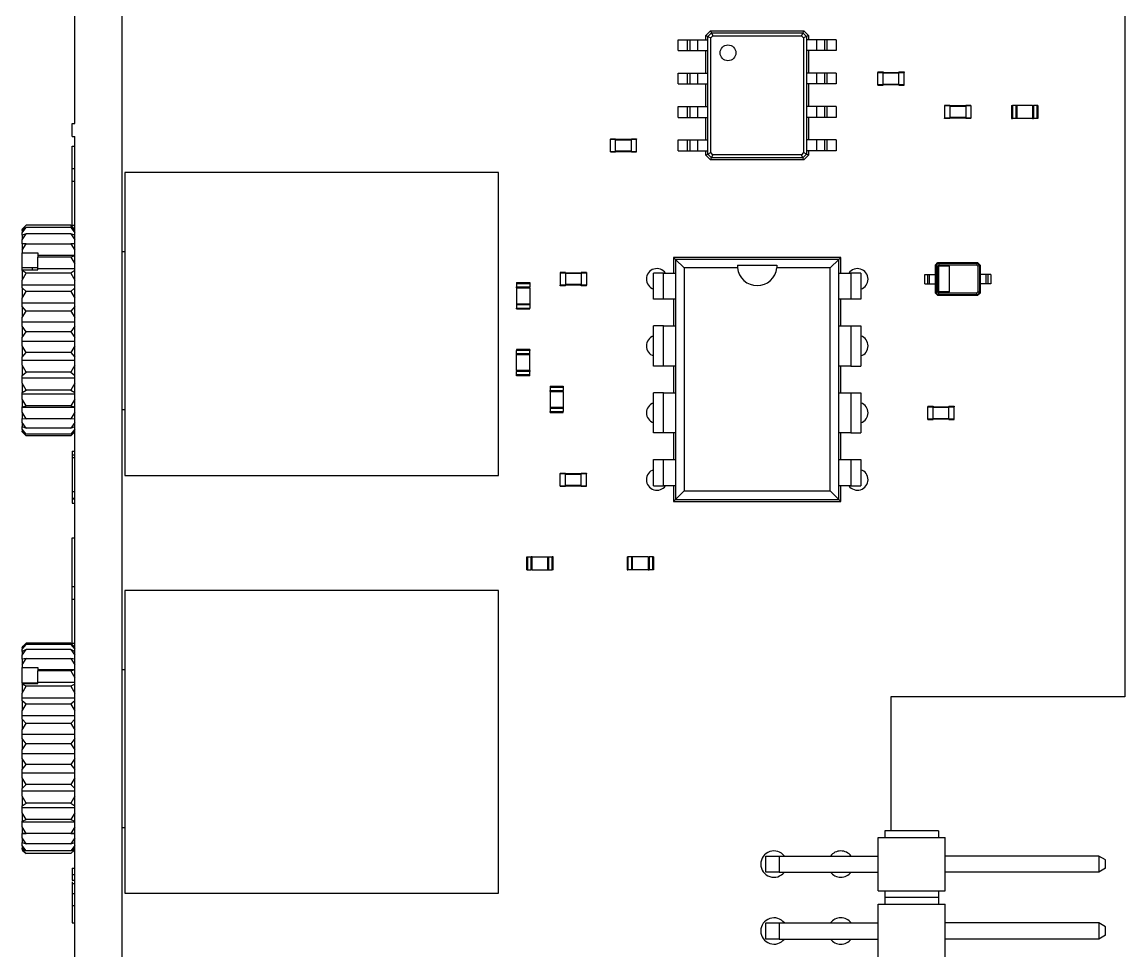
# Model space of a CAD drawing. Extents: x 399 to 630, y 430 to 560.
# Drawn here: x 588.44 to 630.34, y 464.09 to 499.38 of the extents above; entities that cross this region are included whole.
import ezdxf

# ---------------------------------------------------------------- set-up
doc = ezdxf.new("R2010")
doc.units = 0
doc.layers.get('0').update_dxf_attribs({"linetype": 'CONTINUOUS'})

msp = doc.modelspace()

# ---------------------------------------------------------------- linework, layer by layer
at = {"color": 7, "linetype": 'CONTINUOUS'}
for p, q in [((592.241, 431.028), (592.241, 559.528)), ((590.442, 495.528), (590.442, 556.278)), ((630.341, 546.128), (630.341, 473.738)), ((614.421, 498.873), (614.596, 499.048)), ((614.596, 499.048), (618.146, 499.048)), ((614.596, 499.048), (614.634, 498.973)), ((618.146, 499.048), (618.109, 498.973)), ((618.146, 499.048), (618.321, 498.873)), ((613.371, 498.298), (613.371, 498.708)), ((613.371, 498.708), (613.721, 498.708)), ((613.721, 498.298), (613.721, 498.708)), ((613.721, 498.708), (613.821, 498.708)), ((613.821, 498.298), (613.821, 498.708)), ((613.821, 498.708), (614.121, 498.708)), ((614.121, 498.298), (614.121, 498.708)), ((614.121, 498.708), (614.421, 498.708)), ((614.421, 498.873), (614.496, 498.835)), ((614.421, 498.708), (614.421, 498.873)), ((614.421, 498.708), (614.496, 498.708)), ((614.496, 498.835), (614.634, 498.973)), ((614.496, 498.708), (614.496, 498.835)), ((614.496, 498.835), (614.611, 498.778)), ((614.496, 498.298), (614.496, 498.708)), ((614.611, 498.778), (614.691, 498.858)), ((614.611, 494.418), (614.611, 498.778)), ((614.634, 498.973), (618.109, 498.973)), ((614.634, 498.973), (614.691, 498.858)), ((614.691, 498.858), (618.051, 498.858)), ((618.109, 498.973), (618.051, 498.858)), ((618.051, 498.858), (618.131, 498.778)), ((618.109, 498.973), (618.246, 498.835)), ((618.246, 498.835), (618.131, 498.778)), ((618.131, 498.778), (618.131, 494.418)), ((618.321, 498.873), (618.246, 498.835)), ((618.246, 498.835), (618.246, 498.708)), ((618.246, 498.708), (618.246, 498.298)), ((618.321, 498.708), (618.246, 498.708)), ((618.321, 498.873), (618.321, 498.708)), ((618.621, 498.708), (618.321, 498.708)), ((618.621, 498.708), (618.621, 498.298)), ((618.921, 498.708), (618.621, 498.708)), ((618.921, 498.708), (618.921, 498.298)), ((619.021, 498.708), (618.921, 498.708)), ((619.021, 498.708), (619.021, 498.298)), ((619.371, 498.708), (619.021, 498.708)), ((619.371, 498.708), (619.371, 498.298)), ((613.371, 498.298), (613.721, 498.298)), ((613.721, 498.298), (613.821, 498.298)), ((613.821, 498.298), (614.121, 498.298)), ((614.121, 498.298), (614.421, 498.298)), ((614.421, 497.438), (614.421, 498.298)), ((614.421, 498.298), (614.496, 498.298)), ((614.496, 497.438), (614.496, 498.298)), ((618.246, 498.298), (618.246, 497.438)), ((618.321, 498.298), (618.246, 498.298)), ((618.621, 498.298), (618.321, 498.298)), ((618.321, 498.298), (618.321, 497.438)), ((618.921, 498.298), (618.621, 498.298)), ((619.021, 498.298), (618.921, 498.298)), ((619.371, 498.298), (619.021, 498.298)), ((613.371, 497.028), (613.371, 497.438)), ((613.371, 497.438), (613.721, 497.438)), ((613.721, 497.028), (613.721, 497.438)), ((613.721, 497.438), (613.821, 497.438)), ((613.821, 497.028), (613.821, 497.438)), ((613.821, 497.438), (614.121, 497.438)), ((614.121, 497.028), (614.121, 497.438)), ((614.121, 497.438), (614.421, 497.438)), ((614.421, 497.438), (614.496, 497.438)), ((614.496, 497.028), (614.496, 497.438)), ((618.246, 497.438), (618.246, 497.028)), ((618.321, 497.438), (618.246, 497.438)), ((618.621, 497.438), (618.321, 497.438)), ((618.621, 497.438), (618.621, 497.028)), ((618.921, 497.438), (618.621, 497.438)), ((618.921, 497.438), (618.921, 497.028)), ((619.021, 497.438), (618.921, 497.438)), ((619.021, 497.438), (619.021, 497.028)), ((619.371, 497.438), (619.021, 497.438)), ((619.371, 497.438), (619.371, 497.028)), ((620.951, 497.483), (621.151, 497.483)), ((620.951, 497.483), (620.951, 497.463)), ((620.951, 497.463), (621.151, 497.463)), ((620.951, 497.003), (620.951, 497.463)), ((621.151, 497.483), (621.151, 497.463)), ((621.151, 497.003), (621.151, 497.463)), ((621.151, 497.463), (621.751, 497.463)), ((621.151, 497.443), (621.751, 497.443)), ((621.751, 497.483), (621.951, 497.483)), ((621.751, 497.483), (621.751, 497.463)), ((621.751, 497.463), (621.951, 497.463)), ((621.751, 497.003), (621.751, 497.463)), ((621.951, 497.483), (621.951, 497.463)), ((621.951, 497.003), (621.951, 497.463)), ((613.371, 497.028), (613.721, 497.028)), ((613.721, 497.028), (613.821, 497.028)), ((613.821, 497.028), (614.121, 497.028)), ((614.121, 497.028), (614.421, 497.028)), ((614.421, 497.028), (614.496, 497.028)), ((614.421, 496.168), (614.421, 497.028)), ((614.496, 496.168), (614.496, 497.028)), ((618.246, 497.028), (618.246, 496.168)), ((618.321, 497.028), (618.246, 497.028)), ((618.621, 497.028), (618.321, 497.028)), ((618.321, 497.028), (618.321, 496.168)), ((618.921, 497.028), (618.621, 497.028)), ((619.021, 497.028), (618.921, 497.028)), ((619.371, 497.028), (619.021, 497.028)), ((620.951, 496.983), (620.951, 497.003)), ((620.951, 497.003), (621.151, 497.003)), ((620.951, 496.983), (621.151, 496.983)), ((621.151, 497.023), (621.751, 497.023)), ((621.151, 496.983), (621.151, 497.003)), ((621.151, 497.003), (621.751, 497.003)), ((621.751, 497.003), (621.951, 497.003)), ((621.751, 496.983), (621.751, 497.003)), ((621.751, 496.983), (621.951, 496.983)), ((621.951, 496.983), (621.951, 497.003)), ((613.371, 495.758), (613.371, 496.168)), ((613.371, 496.168), (613.721, 496.168)), ((613.721, 495.758), (613.721, 496.168)), ((613.721, 496.168), (613.821, 496.168)), ((613.821, 495.758), (613.821, 496.168)), ((613.821, 496.168), (614.121, 496.168)), ((614.121, 495.758), (614.121, 496.168)), ((614.121, 496.168), (614.421, 496.168)), ((614.421, 496.168), (614.496, 496.168)), ((614.496, 495.758), (614.496, 496.168)), ((618.246, 496.168), (618.246, 495.758)), ((618.321, 496.168), (618.246, 496.168)), ((618.621, 496.168), (618.321, 496.168)), ((618.621, 496.168), (618.621, 495.758)), ((618.921, 496.168), (618.621, 496.168)), ((618.921, 496.168), (618.921, 495.758)), ((619.021, 496.168), (618.921, 496.168)), ((619.021, 496.168), (619.021, 495.758)), ((619.371, 496.168), (619.021, 496.168)), ((619.371, 496.168), (619.371, 495.758)), ((623.491, 496.213), (623.491, 496.193)), ((623.691, 496.213), (623.491, 496.213)), ((623.691, 496.193), (623.491, 496.193)), ((623.491, 496.193), (623.491, 495.733)), ((623.691, 496.213), (623.691, 496.193)), ((623.691, 496.193), (623.691, 495.733)), ((624.291, 496.193), (623.691, 496.193)), ((624.291, 496.173), (623.691, 496.173)), ((624.291, 496.213), (624.291, 496.193)), ((624.491, 496.213), (624.291, 496.213)), ((624.291, 496.193), (624.291, 495.733)), ((624.491, 496.193), (624.291, 496.193)), ((624.491, 496.213), (624.491, 496.193)), ((624.491, 496.193), (624.491, 495.733)), ((626.031, 496.213), (626.031, 495.713)), ((626.031, 496.213), (626.066, 496.213)), ((626.066, 496.213), (626.066, 495.713)), ((626.196, 496.213), (626.066, 496.213)), ((626.196, 496.213), (626.196, 495.713)), ((626.231, 496.213), (626.196, 496.213)), ((626.231, 496.213), (626.231, 495.713)), ((626.831, 496.213), (626.231, 496.213)), ((626.831, 496.213), (626.866, 496.213)), ((626.831, 496.213), (626.831, 495.713)), ((626.866, 496.213), (626.866, 495.713)), ((626.996, 496.213), (626.866, 496.213)), ((626.996, 496.213), (626.996, 495.713)), ((627.031, 496.213), (626.996, 496.213)), ((627.031, 496.213), (627.031, 495.713)), ((613.371, 495.758), (613.721, 495.758)), ((613.721, 495.758), (613.821, 495.758)), ((613.821, 495.758), (614.121, 495.758)), ((614.121, 495.758), (614.421, 495.758)), ((614.421, 494.898), (614.421, 495.758)), ((614.421, 495.758), (614.496, 495.758)), ((614.496, 494.898), (614.496, 495.758)), ((618.246, 495.758), (618.246, 494.898)), ((618.321, 495.758), (618.246, 495.758)), ((618.621, 495.758), (618.321, 495.758)), ((618.321, 495.758), (618.321, 494.898)), ((618.921, 495.758), (618.621, 495.758)), ((619.021, 495.758), (618.921, 495.758)), ((619.371, 495.758), (619.021, 495.758)), ((623.491, 495.713), (623.491, 495.733)), ((623.691, 495.733), (623.491, 495.733)), ((623.691, 495.713), (623.491, 495.713)), ((624.291, 495.753), (623.691, 495.753)), ((623.691, 495.713), (623.691, 495.733)), ((624.291, 495.733), (623.691, 495.733)), ((624.491, 495.733), (624.291, 495.733)), ((624.291, 495.713), (624.291, 495.733)), ((624.491, 495.713), (624.291, 495.713)), ((624.491, 495.713), (624.491, 495.733)), ((626.031, 495.713), (626.066, 495.713)), ((626.196, 495.713), (626.066, 495.713)), ((626.231, 495.713), (626.196, 495.713)), ((626.831, 495.713), (626.231, 495.713)), ((626.831, 495.713), (626.866, 495.713)), ((626.996, 495.713), (626.866, 495.713)), ((627.031, 495.713), (626.996, 495.713)), ((590.342, 495.028), (590.342, 495.528)), ((590.342, 495.528), (590.442, 495.528)), ((590.342, 495.028), (590.442, 495.028)), ((590.442, 434.278), (590.442, 495.028)), ((610.791, 494.943), (610.991, 494.943)), ((610.791, 494.943), (610.791, 494.923)), ((610.791, 494.923), (610.991, 494.923)), ((610.791, 494.463), (610.791, 494.923)), ((610.991, 494.943), (610.991, 494.923)), ((610.991, 494.463), (610.991, 494.923)), ((610.991, 494.923), (611.591, 494.923)), ((610.991, 494.903), (611.591, 494.903)), ((611.591, 494.943), (611.791, 494.943)), ((611.591, 494.943), (611.591, 494.923)), ((611.591, 494.923), (611.791, 494.923)), ((611.591, 494.463), (611.591, 494.923)), ((611.791, 494.943), (611.791, 494.923)), ((611.791, 494.463), (611.791, 494.923)), ((613.371, 494.488), (613.371, 494.898)), ((613.371, 494.898), (613.721, 494.898)), ((613.721, 494.488), (613.721, 494.898)), ((613.721, 494.898), (613.821, 494.898)), ((613.821, 494.488), (613.821, 494.898)), ((613.821, 494.898), (614.121, 494.898)), ((614.121, 494.488), (614.121, 494.898)), ((614.121, 494.898), (614.421, 494.898)), ((614.421, 494.898), (614.496, 494.898)), ((614.496, 494.488), (614.496, 494.898)), ((618.246, 494.898), (618.246, 494.488)), ((618.321, 494.898), (618.246, 494.898)), ((618.621, 494.898), (618.321, 494.898)), ((618.621, 494.898), (618.621, 494.488)), ((618.921, 494.898), (618.621, 494.898)), ((618.921, 494.898), (618.921, 494.488)), ((619.021, 494.898), (618.921, 494.898)), ((619.021, 494.898), (619.021, 494.488)), ((619.371, 494.898), (619.021, 494.898)), ((619.371, 494.898), (619.371, 494.488)), ((590.342, 494.658), (590.442, 494.658)), ((590.342, 493.813), (590.342, 494.658)), ((610.791, 494.443), (610.791, 494.463)), ((610.791, 494.463), (610.991, 494.463)), ((610.791, 494.443), (610.991, 494.443)), ((610.991, 494.483), (611.591, 494.483)), ((610.991, 494.443), (610.991, 494.463)), ((610.991, 494.463), (611.591, 494.463)), ((611.591, 494.443), (611.591, 494.463)), ((611.591, 494.463), (611.791, 494.463)), ((611.591, 494.443), (611.791, 494.443)), ((611.791, 494.443), (611.791, 494.463)), ((613.371, 494.488), (613.721, 494.488)), ((613.721, 494.488), (613.821, 494.488)), ((613.821, 494.488), (614.121, 494.488)), ((614.121, 494.488), (614.421, 494.488)), ((614.421, 494.488), (614.496, 494.488)), ((614.421, 494.323), (614.421, 494.488)), ((614.496, 494.36), (614.496, 494.488)), ((614.496, 494.36), (614.611, 494.418)), ((614.691, 494.338), (614.611, 494.418)), ((618.131, 494.418), (618.051, 494.338)), ((618.246, 494.36), (618.131, 494.418)), ((618.246, 494.488), (618.246, 494.36)), ((618.321, 494.488), (618.246, 494.488)), ((618.621, 494.488), (618.321, 494.488)), ((618.321, 494.488), (618.321, 494.323)), ((618.921, 494.488), (618.621, 494.488)), ((619.021, 494.488), (618.921, 494.488)), ((619.371, 494.488), (619.021, 494.488)), ((614.421, 494.323), (614.496, 494.36)), ((614.596, 494.148), (614.421, 494.323)), ((614.634, 494.223), (614.496, 494.36)), ((614.596, 494.148), (614.634, 494.223)), ((618.146, 494.148), (614.596, 494.148)), ((614.634, 494.223), (614.691, 494.338)), ((618.109, 494.223), (614.634, 494.223)), ((618.051, 494.338), (614.691, 494.338)), ((618.109, 494.223), (618.051, 494.338)), ((618.246, 494.36), (618.109, 494.223)), ((618.146, 494.148), (618.109, 494.223)), ((618.321, 494.323), (618.146, 494.148)), ((618.321, 494.323), (618.246, 494.36)), ((590.342, 493.813), (590.442, 493.813)), ((590.342, 493.331), (590.342, 493.813)), ((592.341, 493.658), (592.341, 482.158)), ((606.541, 493.658), (592.341, 493.658)), ((606.541, 482.158), (606.541, 493.658)), ((590.342, 491.658), (590.342, 493.331)), ((590.342, 493.331), (590.442, 493.331)), ((588.442, 491.499), (588.592, 491.658)), ((588.558, 491.624), (588.442, 491.508)), ((588.442, 491.375), (588.592, 491.571)), ((588.592, 491.571), (588.442, 491.463)), ((588.442, 491.508), (588.442, 491.499)), ((588.442, 491.463), (588.442, 491.499)), ((588.592, 491.658), (588.558, 491.623)), ((590.292, 491.658), (588.592, 491.658)), ((590.292, 491.571), (588.592, 491.571)), ((590.292, 491.658), (590.442, 491.499)), ((590.325, 491.623), (590.292, 491.658)), ((590.292, 491.571), (590.442, 491.375)), ((590.442, 491.463), (590.292, 491.571)), ((590.442, 491.508), (590.326, 491.624)), ((590.342, 491.658), (590.442, 491.658)), ((588.442, 491.463), (588.442, 491.375)), ((588.442, 491.276), (588.442, 491.375)), ((588.442, 491.107), (588.592, 491.335)), ((588.592, 491.335), (588.442, 491.276)), ((588.442, 491.276), (588.442, 491.107)), ((588.442, 490.949), (588.442, 491.107)), ((590.292, 491.335), (588.592, 491.335)), ((590.292, 491.335), (590.442, 491.107)), ((590.442, 491.276), (590.292, 491.335)), ((588.442, 490.707), (588.592, 490.957)), ((588.592, 490.957), (588.442, 490.949)), ((588.442, 490.949), (588.442, 490.707)), ((588.442, 490.707), (588.442, 490.613)), ((588.592, 490.957), (590.292, 490.957)), ((590.292, 490.957), (590.442, 490.707)), ((590.442, 490.949), (590.292, 490.957)), ((592.241, 490.658), (592.341, 490.658)), ((588.442, 490.613), (589.042, 490.613)), ((588.442, 490.052), (588.442, 490.613)), ((589.042, 490.613), (589.042, 490.528)), ((589.042, 490.528), (590.442, 490.528)), ((589.042, 490.528), (589.042, 490.452)), ((590.292, 490.452), (589.042, 490.452)), ((589.042, 490.002), (589.042, 490.452)), ((590.442, 490.496), (590.292, 490.452)), ((590.292, 490.452), (590.442, 490.19)), ((613.196, 490.438), (613.271, 490.363)), ((619.546, 490.438), (613.196, 490.438)), ((613.196, 490.438), (613.196, 489.841)), ((613.271, 490.363), (613.595, 490.039)), ((619.471, 490.363), (613.271, 490.363)), ((613.271, 490.363), (613.271, 489.841)), ((619.471, 490.363), (619.148, 490.039)), ((619.546, 490.438), (619.471, 490.363)), ((619.471, 489.841), (619.471, 490.363)), ((619.546, 489.841), (619.546, 490.438)), ((623.141, 490.143), (623.236, 490.238)), ((623.236, 490.238), (624.746, 490.238)), ((623.236, 490.238), (623.249, 490.213)), ((624.746, 490.238), (624.734, 490.213)), ((624.746, 490.238), (624.841, 490.143)), ((588.442, 490.052), (589.042, 490.052)), ((588.442, 489.969), (588.442, 490.052)), ((588.442, 489.969), (589.042, 489.969)), ((588.442, 489.934), (588.442, 489.969)), ((588.592, 489.84), (588.442, 489.934)), ((588.442, 489.934), (588.442, 489.576)), ((588.442, 489.576), (588.592, 489.84)), ((590.292, 489.84), (588.592, 489.84)), ((588.841, 489.969), (588.841, 490.052)), ((589.042, 489.969), (589.042, 490.002)), ((590.442, 490.002), (589.042, 490.002)), ((590.442, 489.934), (590.292, 489.84)), ((590.292, 489.84), (590.442, 489.576)), ((608.886, 489.863), (608.886, 489.843)), ((609.086, 489.863), (608.886, 489.863)), ((608.886, 489.843), (608.886, 489.383)), ((609.086, 489.843), (608.886, 489.843)), ((609.086, 489.863), (609.086, 489.843)), ((609.086, 489.843), (609.086, 489.383)), ((609.686, 489.843), (609.086, 489.843)), ((609.686, 489.823), (609.086, 489.823)), ((609.686, 489.863), (609.686, 489.843)), ((609.886, 489.863), (609.686, 489.863)), ((609.686, 489.843), (609.686, 489.383)), ((609.886, 489.843), (609.686, 489.843)), ((609.886, 489.863), (609.886, 489.843)), ((609.886, 489.843), (609.886, 489.383)), ((612.434, 488.851), (612.434, 489.841)), ((612.815, 489.841), (612.434, 489.841)), ((612.815, 488.851), (612.815, 489.841)), ((612.815, 489.841), (613.196, 489.841)), ((613.196, 489.841), (613.271, 489.841)), ((613.271, 489.841), (613.271, 488.851)), ((615.625, 490.039), (613.595, 490.039)), ((613.595, 490.039), (613.595, 481.567)), ((615.622, 490.145), (617.121, 490.145)), ((619.148, 490.039), (617.118, 490.039)), ((619.148, 481.567), (619.148, 490.039)), ((619.471, 488.851), (619.471, 489.841)), ((619.471, 489.841), (619.546, 489.841)), ((619.546, 489.841), (619.927, 489.841)), ((619.927, 489.841), (619.927, 488.851)), ((620.308, 489.841), (619.927, 489.841)), ((620.308, 489.841), (620.308, 488.851)), ((623.141, 490.143), (623.166, 490.13)), ((623.141, 489.788), (623.141, 490.143)), ((623.166, 490.13), (623.249, 490.213)), ((623.166, 490.13), (623.226, 490.101)), ((623.166, 489.788), (623.166, 490.13)), ((623.226, 490.101), (623.279, 490.153)), ((623.226, 489.125), (623.226, 490.101)), ((623.249, 490.213), (624.734, 490.213)), ((623.249, 490.213), (623.279, 490.153)), ((623.676, 490.103), (623.276, 490.103)), ((623.276, 489.123), (623.276, 490.103)), ((623.279, 490.153), (624.704, 490.153)), ((623.676, 489.123), (623.676, 490.103)), ((624.734, 490.213), (624.704, 490.153)), ((624.704, 490.153), (624.757, 490.101)), ((624.734, 490.213), (624.816, 490.13)), ((624.816, 490.13), (624.757, 490.101)), ((624.757, 490.101), (624.757, 489.125)), ((624.841, 490.143), (624.816, 490.13)), ((624.816, 490.13), (624.816, 489.788)), ((624.841, 490.143), (624.841, 489.788)), ((588.442, 489.386), (588.442, 489.576)), ((590.442, 489.386), (588.442, 489.386)), ((588.442, 489.285), (588.442, 489.386)), ((607.231, 489.478), (607.731, 489.478)), ((607.231, 489.478), (607.231, 489.443)), ((607.231, 489.443), (607.231, 489.313)), ((607.231, 489.443), (607.731, 489.443)), ((607.731, 489.478), (607.731, 489.443)), ((607.731, 489.443), (607.731, 489.313)), ((609.686, 489.403), (609.086, 489.403)), ((622.741, 489.438), (622.741, 489.788)), ((622.741, 489.788), (622.851, 489.788)), ((622.741, 489.438), (622.851, 489.438)), ((622.851, 489.438), (622.851, 489.788)), ((622.851, 489.788), (622.921, 489.788)), ((622.851, 489.438), (622.921, 489.438)), ((622.921, 489.438), (622.921, 489.788)), ((622.921, 489.788), (623.141, 489.788)), ((622.921, 489.438), (623.141, 489.438)), ((623.141, 489.788), (623.166, 489.788)), ((623.141, 489.438), (623.141, 489.788)), ((623.141, 489.438), (623.166, 489.438)), ((623.141, 489.083), (623.141, 489.438)), ((623.166, 489.438), (623.166, 489.788)), ((623.166, 489.095), (623.166, 489.438)), ((624.816, 489.788), (624.816, 489.438)), ((624.841, 489.788), (624.816, 489.788)), ((624.816, 489.438), (624.816, 489.095)), ((624.841, 489.438), (624.816, 489.438)), ((624.841, 489.788), (624.841, 489.438)), ((625.061, 489.788), (624.841, 489.788)), ((625.061, 489.438), (624.841, 489.438)), ((624.841, 489.438), (624.841, 489.083)), ((625.061, 489.788), (625.061, 489.438)), ((625.131, 489.788), (625.061, 489.788)), ((625.131, 489.438), (625.061, 489.438)), ((625.131, 489.788), (625.131, 489.438)), ((625.241, 489.788), (625.131, 489.788)), ((625.241, 489.438), (625.131, 489.438)), ((625.241, 489.788), (625.241, 489.438)), ((588.592, 489.144), (588.442, 489.285)), ((588.442, 489.285), (588.442, 488.888)), ((588.442, 488.888), (588.592, 489.144)), ((590.292, 489.144), (588.592, 489.144)), ((590.442, 489.285), (590.292, 489.144)), ((590.292, 489.144), (590.442, 488.888)), ((607.231, 489.313), (607.731, 489.313)), ((607.231, 489.278), (607.231, 489.313)), ((607.231, 489.278), (607.231, 488.678)), ((607.231, 489.278), (607.731, 489.278)), ((607.731, 489.278), (607.731, 489.313)), ((607.731, 489.278), (607.731, 488.678)), ((608.886, 489.363), (608.886, 489.383)), ((609.086, 489.383), (608.886, 489.383)), ((609.086, 489.363), (608.886, 489.363)), ((609.086, 489.363), (609.086, 489.383)), ((609.686, 489.383), (609.086, 489.383)), ((609.886, 489.383), (609.686, 489.383)), ((609.686, 489.363), (609.686, 489.383)), ((609.886, 489.363), (609.686, 489.363)), ((609.886, 489.363), (609.886, 489.383)), ((623.141, 489.083), (623.166, 489.095)), ((623.236, 488.988), (623.141, 489.083)), ((623.166, 489.095), (623.226, 489.125)), ((623.249, 489.013), (623.166, 489.095)), ((623.279, 489.073), (623.226, 489.125)), ((623.236, 488.988), (623.249, 489.013)), ((624.746, 488.988), (623.236, 488.988)), ((623.249, 489.013), (623.279, 489.073)), ((624.734, 489.013), (623.249, 489.013)), ((623.676, 489.123), (623.276, 489.123)), ((624.704, 489.073), (623.279, 489.073)), ((624.757, 489.125), (624.704, 489.073)), ((624.734, 489.013), (624.704, 489.073)), ((624.816, 489.095), (624.734, 489.013)), ((624.746, 488.988), (624.734, 489.013)), ((624.841, 489.083), (624.746, 488.988)), ((624.816, 489.095), (624.757, 489.125)), ((624.841, 489.083), (624.816, 489.095)), ((588.442, 488.703), (588.442, 488.888)), ((590.442, 488.703), (588.442, 488.703)), ((588.442, 488.573), (588.442, 488.703)), ((588.592, 488.391), (588.442, 488.573)), ((588.442, 488.573), (588.442, 488.152)), ((590.442, 488.573), (590.292, 488.391)), ((607.231, 488.678), (607.231, 488.643)), ((607.231, 488.678), (607.731, 488.678)), ((607.231, 488.643), (607.231, 488.513)), ((607.231, 488.643), (607.731, 488.643)), ((607.731, 488.678), (607.731, 488.643)), ((607.731, 488.643), (607.731, 488.513)), ((612.815, 488.851), (612.434, 488.851)), ((613.196, 488.851), (612.815, 488.851)), ((613.196, 488.851), (613.196, 487.835)), ((613.271, 488.851), (613.196, 488.851)), ((613.271, 488.851), (613.271, 487.835)), ((619.471, 487.835), (619.471, 488.851)), ((619.546, 488.851), (619.471, 488.851)), ((619.927, 488.851), (619.546, 488.851)), ((619.546, 487.835), (619.546, 488.851)), ((620.308, 488.851), (619.927, 488.851)), ((588.442, 488.152), (588.592, 488.391)), ((588.442, 487.98), (588.442, 488.152)), ((590.292, 488.391), (588.592, 488.391)), ((590.292, 488.391), (590.442, 488.152)), ((607.231, 488.513), (607.731, 488.513)), ((607.231, 488.478), (607.231, 488.513)), ((607.231, 488.478), (607.731, 488.478)), ((607.731, 488.478), (607.731, 488.513)), ((590.442, 487.98), (588.442, 487.98)), ((588.442, 487.825), (588.442, 487.98)), ((588.592, 487.61), (588.442, 487.825)), ((588.442, 487.825), (588.442, 487.398)), ((590.442, 487.825), (590.292, 487.61)), ((612.434, 486.311), (612.434, 487.835)), ((612.815, 487.835), (612.434, 487.835)), ((612.815, 486.311), (612.815, 487.835)), ((612.815, 487.835), (613.196, 487.835)), ((613.196, 487.835), (613.271, 487.835)), ((613.271, 487.835), (613.271, 486.311)), ((619.471, 486.311), (619.471, 487.835)), ((619.471, 487.835), (619.546, 487.835)), ((619.546, 487.835), (619.927, 487.835)), ((619.927, 487.835), (620.308, 487.835)), ((619.927, 487.835), (619.927, 486.311)), ((620.308, 487.835), (620.308, 486.311)), ((588.442, 487.398), (588.592, 487.61)), ((588.442, 487.245), (588.442, 487.398)), ((590.292, 487.61), (588.592, 487.61)), ((590.292, 487.61), (590.442, 487.398)), ((590.442, 487.245), (588.442, 487.245)), ((588.442, 487.072), (588.442, 487.245)), ((588.592, 486.83), (588.442, 487.072)), ((588.442, 487.072), (588.442, 486.653)), ((590.442, 487.072), (590.292, 486.83)), ((607.231, 486.938), (607.231, 486.903)), ((607.731, 486.938), (607.231, 486.938)), ((607.731, 486.903), (607.231, 486.903)), ((607.231, 486.773), (607.231, 486.903)), ((607.731, 486.938), (607.731, 486.903)), ((607.731, 486.773), (607.731, 486.903)), ((588.442, 486.653), (588.592, 486.83)), ((588.442, 486.526), (588.442, 486.653)), ((590.442, 486.526), (588.442, 486.526)), ((588.442, 486.341), (588.442, 486.526)), ((590.292, 486.83), (588.592, 486.83)), ((590.292, 486.83), (590.442, 486.653)), ((607.731, 486.773), (607.231, 486.773)), ((607.231, 486.738), (607.231, 486.773)), ((607.231, 486.138), (607.231, 486.738)), ((607.731, 486.738), (607.231, 486.738)), ((607.731, 486.738), (607.731, 486.773)), ((607.731, 486.138), (607.731, 486.738)), ((588.592, 486.083), (588.442, 486.341)), ((588.442, 486.341), (588.442, 485.948)), ((588.442, 485.948), (588.592, 486.083)), ((590.292, 486.083), (588.592, 486.083)), ((590.442, 486.341), (590.292, 486.083)), ((590.292, 486.083), (590.442, 485.948)), ((607.731, 486.138), (607.231, 486.138)), ((607.231, 486.138), (607.231, 486.103)), ((607.731, 486.103), (607.231, 486.103)), ((607.231, 485.973), (607.231, 486.103)), ((607.731, 486.138), (607.731, 486.103)), ((607.731, 485.973), (607.731, 486.103)), ((612.815, 486.311), (612.434, 486.311)), ((613.196, 486.311), (612.815, 486.311)), ((613.196, 486.311), (613.196, 485.295)), ((613.271, 486.311), (613.196, 486.311)), ((613.271, 486.311), (613.271, 485.295)), ((619.471, 485.295), (619.471, 486.311)), ((619.546, 486.311), (619.471, 486.311)), ((619.927, 486.311), (619.546, 486.311)), ((619.546, 485.295), (619.546, 486.311)), ((619.927, 486.311), (620.308, 486.311)), ((588.442, 485.85), (588.442, 485.948)), ((590.442, 485.85), (588.442, 485.85)), ((588.442, 485.66), (588.442, 485.85)), ((588.592, 485.396), (588.442, 485.66)), ((588.442, 485.66), (588.442, 485.308)), ((590.442, 485.66), (590.292, 485.396)), ((607.231, 485.938), (607.231, 485.973)), ((607.731, 485.973), (607.231, 485.973)), ((607.731, 485.938), (607.231, 485.938)), ((607.731, 485.938), (607.731, 485.973)), ((588.442, 485.308), (588.592, 485.396)), ((588.442, 485.244), (588.442, 485.308)), ((590.442, 485.244), (588.442, 485.244)), ((588.442, 485.057), (588.442, 485.244)), ((590.292, 485.396), (588.592, 485.396)), ((590.292, 485.396), (590.442, 485.308)), ((608.501, 485.543), (609.001, 485.543)), ((608.501, 485.543), (608.501, 485.508)), ((608.501, 485.508), (608.501, 485.378)), ((608.501, 485.508), (609.001, 485.508)), ((608.501, 485.343), (608.501, 485.378)), ((608.501, 485.378), (609.001, 485.378)), ((608.501, 485.343), (608.501, 484.743)), ((608.501, 485.343), (609.001, 485.343)), ((609.001, 485.543), (609.001, 485.508)), ((609.001, 485.508), (609.001, 485.378)), ((609.001, 485.343), (609.001, 485.378)), ((609.001, 485.343), (609.001, 484.743)), ((612.434, 483.771), (612.434, 485.295)), ((612.815, 485.295), (612.434, 485.295)), ((612.815, 483.771), (612.815, 485.295)), ((612.815, 485.295), (613.196, 485.295)), ((613.196, 485.295), (613.271, 485.295)), ((613.271, 485.295), (613.271, 483.771)), ((619.471, 483.771), (619.471, 485.295)), ((619.471, 485.295), (619.546, 485.295)), ((619.546, 485.295), (619.927, 485.295)), ((619.927, 485.295), (620.308, 485.295)), ((619.927, 485.295), (619.927, 483.771)), ((620.308, 485.295), (620.308, 483.771)), ((588.592, 484.796), (588.442, 485.057)), ((588.442, 485.057), (588.442, 484.758)), ((588.442, 484.758), (588.592, 484.796)), ((590.292, 484.796), (588.592, 484.796)), ((590.442, 485.057), (590.292, 484.796)), ((590.292, 484.796), (590.442, 484.758)), ((622.856, 484.783), (623.056, 484.783)), ((622.856, 484.783), (622.856, 484.763)), ((623.056, 484.783), (623.056, 484.763)), ((623.656, 484.783), (623.856, 484.783)), ((623.656, 484.783), (623.656, 484.763)), ((623.856, 484.783), (623.856, 484.763)), ((588.442, 484.731), (588.442, 484.758)), ((590.442, 484.731), (588.442, 484.731)), ((588.442, 484.553), (588.442, 484.731)), ((588.592, 484.305), (588.442, 484.553)), ((588.442, 484.553), (588.442, 484.32)), ((590.442, 484.553), (590.292, 484.305)), ((592.241, 484.658), (592.341, 484.658)), ((608.501, 484.743), (609.001, 484.743)), ((608.501, 484.743), (608.501, 484.708)), ((608.501, 484.708), (608.501, 484.578)), ((608.501, 484.708), (609.001, 484.708)), ((608.501, 484.543), (608.501, 484.578)), ((608.501, 484.578), (609.001, 484.578)), ((608.501, 484.543), (609.001, 484.543)), ((609.001, 484.743), (609.001, 484.708)), ((609.001, 484.708), (609.001, 484.578)), ((609.001, 484.543), (609.001, 484.578)), ((622.856, 484.763), (623.056, 484.763)), ((622.856, 484.303), (622.856, 484.763)), ((623.056, 484.303), (623.056, 484.763)), ((623.056, 484.763), (623.656, 484.763)), ((623.056, 484.743), (623.656, 484.743)), ((623.656, 484.763), (623.856, 484.763)), ((623.656, 484.303), (623.656, 484.763)), ((623.856, 484.303), (623.856, 484.763)), ((588.442, 484.32), (588.592, 484.305)), ((588.442, 484.168), (588.442, 484.32)), ((588.592, 483.944), (588.442, 484.168)), ((588.442, 484.168), (588.442, 484.01)), ((588.442, 484.01), (588.592, 483.944)), ((588.442, 483.918), (588.442, 484.01)), ((590.292, 484.305), (588.592, 484.305)), ((590.292, 483.944), (588.592, 483.944)), ((590.292, 484.305), (590.442, 484.32)), ((590.442, 484.168), (590.292, 483.944)), ((590.292, 483.944), (590.442, 484.01)), ((622.856, 484.283), (622.856, 484.303)), ((622.856, 484.303), (623.056, 484.303)), ((622.856, 484.283), (623.056, 484.283)), ((623.056, 484.323), (623.656, 484.323)), ((623.056, 484.283), (623.056, 484.303)), ((623.056, 484.303), (623.656, 484.303)), ((623.656, 484.283), (623.656, 484.303)), ((623.656, 484.303), (623.856, 484.303)), ((623.656, 484.283), (623.856, 484.283)), ((623.856, 484.283), (623.856, 484.303)), ((588.592, 483.726), (588.442, 483.918)), ((588.442, 483.918), (588.442, 483.84)), ((588.442, 483.84), (588.592, 483.726)), ((588.442, 483.812), (588.442, 483.84)), ((588.592, 483.658), (588.442, 483.812)), ((588.442, 483.812), (588.442, 483.808)), ((588.442, 483.808), (588.558, 483.692)), ((590.292, 483.726), (588.592, 483.726)), ((590.292, 483.658), (588.592, 483.658)), ((590.442, 483.918), (590.292, 483.726)), ((590.292, 483.726), (590.442, 483.84)), ((590.442, 483.812), (590.292, 483.658)), ((590.326, 483.692), (590.442, 483.808)), ((612.815, 483.771), (612.434, 483.771)), ((613.196, 483.771), (612.815, 483.771)), ((613.196, 483.771), (613.196, 482.755)), ((613.271, 483.771), (613.196, 483.771)), ((613.271, 483.771), (613.271, 482.755)), ((619.471, 482.755), (619.471, 483.771)), ((619.546, 483.771), (619.471, 483.771)), ((619.927, 483.771), (619.546, 483.771)), ((619.546, 482.755), (619.546, 483.771)), ((619.927, 483.771), (620.308, 483.771)), ((590.342, 483.082), (590.442, 483.082)), ((590.342, 482.939), (590.442, 482.939)), ((590.342, 482.839), (590.442, 482.839)), ((612.434, 481.764), (612.434, 482.755)), ((612.434, 482.755), (612.815, 482.755)), ((612.815, 481.764), (612.815, 482.755)), ((612.815, 482.755), (613.196, 482.755)), ((613.196, 482.755), (613.271, 482.755)), ((613.271, 482.755), (613.271, 481.764)), ((619.471, 481.764), (619.471, 482.755)), ((619.471, 482.755), (619.546, 482.755)), ((619.546, 482.755), (619.927, 482.755)), ((619.927, 482.755), (620.308, 482.755)), ((619.927, 482.755), (619.927, 481.764)), ((620.308, 482.755), (620.308, 481.764)), ((592.341, 482.158), (606.541, 482.158)), ((608.886, 482.243), (609.086, 482.243)), ((608.886, 482.243), (608.886, 482.223)), ((608.886, 482.223), (609.086, 482.223)), ((608.886, 481.763), (608.886, 482.223)), ((609.086, 482.243), (609.086, 482.223)), ((609.086, 481.763), (609.086, 482.223)), ((609.086, 482.223), (609.686, 482.223)), ((609.086, 482.203), (609.686, 482.203)), ((609.686, 482.243), (609.886, 482.243)), ((609.686, 482.243), (609.686, 482.223)), ((609.686, 482.223), (609.886, 482.223)), ((609.686, 481.763), (609.686, 482.223)), ((609.886, 482.243), (609.886, 482.223)), ((609.886, 481.763), (609.886, 482.223)), ((590.342, 481.542), (590.442, 481.542)), ((608.886, 481.743), (608.886, 481.763)), ((608.886, 481.763), (609.086, 481.763)), ((608.886, 481.743), (609.086, 481.743)), ((609.086, 481.783), (609.686, 481.783)), ((609.086, 481.743), (609.086, 481.763)), ((609.086, 481.763), (609.686, 481.763)), ((609.686, 481.743), (609.686, 481.763)), ((609.686, 481.763), (609.886, 481.763)), ((609.686, 481.743), (609.886, 481.743)), ((609.886, 481.743), (609.886, 481.763)), ((612.434, 481.764), (612.815, 481.764)), ((613.196, 481.764), (612.815, 481.764)), ((613.196, 481.764), (613.196, 481.168)), ((613.271, 481.764), (613.196, 481.764)), ((613.271, 481.764), (613.271, 481.243)), ((613.271, 481.243), (613.595, 481.567)), ((613.595, 481.567), (619.148, 481.567)), ((619.471, 481.243), (619.148, 481.567)), ((619.471, 481.243), (619.471, 481.764)), ((619.546, 481.764), (619.471, 481.764)), ((619.927, 481.764), (619.546, 481.764)), ((619.546, 481.168), (619.546, 481.764)), ((619.927, 481.764), (620.308, 481.764)), ((590.342, 481.293), (590.442, 481.293)), ((590.342, 481.261), (590.442, 481.261)), ((590.342, 481.107), (590.442, 481.107)), ((613.196, 481.168), (613.271, 481.243)), ((613.196, 481.168), (619.546, 481.168)), ((613.271, 481.243), (619.471, 481.243)), ((619.546, 481.168), (619.471, 481.243)), ((590.342, 479.783), (590.442, 479.783)), ((590.342, 477.938), (590.342, 479.783)), ((607.616, 478.568), (607.616, 479.068)), ((607.616, 479.068), (607.651, 479.068)), ((607.651, 478.568), (607.651, 479.068)), ((607.651, 479.068), (607.781, 479.068)), ((607.781, 478.568), (607.781, 479.068)), ((607.816, 479.068), (607.781, 479.068)), ((607.816, 479.068), (608.416, 479.068)), ((607.816, 478.568), (607.816, 479.068)), ((608.416, 479.068), (608.451, 479.068)), ((608.416, 478.568), (608.416, 479.068)), ((608.451, 478.568), (608.451, 479.068)), ((608.451, 479.068), (608.581, 479.068)), ((608.581, 478.568), (608.581, 479.068)), ((608.616, 479.068), (608.581, 479.068)), ((608.616, 478.568), (608.616, 479.068)), ((611.426, 479.068), (611.426, 478.568)), ((611.426, 479.068), (611.461, 479.068)), ((611.461, 479.068), (611.461, 478.568)), ((611.591, 479.068), (611.461, 479.068)), ((611.591, 479.068), (611.591, 478.568)), ((611.626, 479.068), (611.591, 479.068)), ((611.626, 479.068), (611.626, 478.568)), ((612.226, 479.068), (611.626, 479.068)), ((612.226, 479.068), (612.226, 478.568)), ((612.226, 479.068), (612.261, 479.068)), ((612.261, 479.068), (612.261, 478.568)), ((612.391, 479.068), (612.261, 479.068)), ((612.391, 479.068), (612.391, 478.568)), ((612.426, 479.068), (612.391, 479.068)), ((612.426, 479.068), (612.426, 478.568)), ((607.616, 478.568), (607.651, 478.568)), ((607.651, 478.568), (607.781, 478.568)), ((607.816, 478.568), (607.781, 478.568)), ((607.816, 478.568), (608.416, 478.568)), ((608.416, 478.568), (608.451, 478.568)), ((608.451, 478.568), (608.581, 478.568)), ((608.616, 478.568), (608.581, 478.568)), ((611.426, 478.568), (611.461, 478.568)), ((611.591, 478.568), (611.461, 478.568)), ((611.626, 478.568), (611.591, 478.568)), ((612.226, 478.568), (611.626, 478.568)), ((612.226, 478.568), (612.261, 478.568)), ((612.391, 478.568), (612.261, 478.568)), ((612.426, 478.568), (612.391, 478.568)), ((590.342, 477.938), (590.442, 477.938)), ((590.342, 477.456), (590.342, 477.938)), ((592.341, 477.783), (592.341, 466.283)), ((606.541, 477.783), (592.341, 477.783)), ((606.541, 466.283), (606.541, 477.783)), ((590.342, 475.783), (590.342, 477.456)), ((590.342, 477.456), (590.442, 477.456)), ((588.442, 475.633), (588.592, 475.779)), ((588.442, 475.549), (588.592, 475.736)), ((588.592, 475.736), (588.442, 475.614)), ((588.476, 475.667), (588.442, 475.633)), ((588.442, 475.614), (588.442, 475.633)), ((588.442, 475.633), (588.442, 475.633)), ((588.442, 475.614), (588.442, 475.549)), ((590.292, 475.779), (588.592, 475.779)), ((590.292, 475.736), (588.592, 475.736)), ((590.292, 475.779), (590.442, 475.633)), ((590.292, 475.736), (590.442, 475.549)), ((590.442, 475.614), (590.292, 475.736)), ((590.342, 475.783), (590.442, 475.783)), ((590.442, 475.633), (590.408, 475.667)), ((588.442, 475.467), (588.442, 475.549)), ((588.442, 475.32), (588.592, 475.54)), ((588.592, 475.54), (588.442, 475.467)), ((588.442, 475.467), (588.442, 475.32)), ((588.442, 475.178), (588.442, 475.32)), ((588.442, 474.956), (588.592, 475.2)), ((588.592, 475.2), (588.442, 475.178)), ((588.442, 475.178), (588.442, 474.956)), ((590.292, 475.54), (588.592, 475.54)), ((588.592, 475.2), (590.292, 475.2)), ((590.292, 475.54), (590.442, 475.32)), ((590.442, 475.467), (590.292, 475.54)), ((590.292, 475.2), (590.442, 474.956)), ((590.442, 475.178), (590.292, 475.2)), ((588.442, 474.956), (588.442, 474.864)), ((588.442, 474.864), (589.042, 474.864)), ((588.442, 474.272), (588.442, 474.864)), ((589.042, 474.864), (589.042, 474.78)), ((589.042, 474.78), (590.442, 474.78)), ((589.042, 474.78), (589.042, 474.729)), ((590.292, 474.729), (589.042, 474.729)), ((589.042, 474.283), (589.042, 474.729)), ((590.442, 474.759), (590.292, 474.729)), ((590.292, 474.729), (590.442, 474.469)), ((592.241, 474.783), (592.341, 474.783)), ((588.442, 474.272), (589.042, 474.272)), ((588.442, 474.255), (589.042, 474.255)), ((588.442, 474.225), (588.442, 474.255)), ((588.592, 474.144), (588.442, 474.225)), ((588.442, 474.225), (588.442, 473.88)), ((588.442, 473.88), (588.592, 474.144)), ((590.292, 474.144), (588.592, 474.144)), ((588.841, 474.255), (588.841, 474.272)), ((589.042, 474.255), (589.042, 474.283)), ((590.442, 474.283), (589.042, 474.283)), ((590.442, 474.225), (590.292, 474.144)), ((590.292, 474.144), (590.442, 473.88)), ((588.442, 473.689), (588.442, 473.88)), ((590.442, 473.689), (588.442, 473.689)), ((588.442, 473.597), (588.442, 473.689)), ((588.592, 473.469), (588.442, 473.597)), ((588.442, 473.597), (588.442, 473.209)), ((588.442, 473.209), (588.592, 473.469)), ((590.292, 473.469), (588.592, 473.469)), ((590.442, 473.597), (590.292, 473.469)), ((590.292, 473.469), (590.442, 473.209)), ((621.451, 473.738), (621.451, 468.658)), ((630.341, 473.738), (621.451, 473.738)), ((588.442, 473.023), (588.442, 473.209)), ((590.442, 473.023), (588.442, 473.023)), ((588.442, 472.9), (588.442, 473.023)), ((588.592, 472.729), (588.442, 472.9)), ((588.442, 472.9), (588.442, 472.484)), ((588.442, 472.484), (588.592, 472.729)), ((590.292, 472.729), (588.592, 472.729)), ((590.442, 472.9), (590.292, 472.729)), ((590.292, 472.729), (590.442, 472.484)), ((588.442, 472.308), (588.442, 472.484)), ((590.442, 472.308), (588.442, 472.308)), ((588.442, 472.16), (588.442, 472.308)), ((588.592, 471.953), (588.442, 472.16)), ((588.442, 472.16), (588.442, 471.732)), ((588.442, 471.732), (588.592, 471.953)), ((590.292, 471.953), (588.592, 471.953)), ((590.442, 472.16), (590.292, 471.953)), ((590.292, 471.953), (590.442, 471.732)), ((588.442, 471.574), (588.442, 471.732)), ((590.442, 471.574), (588.442, 471.574)), ((588.442, 471.405), (588.442, 471.574)), ((588.592, 471.17), (588.442, 471.405)), ((588.442, 471.405), (588.442, 470.982)), ((590.442, 471.405), (590.292, 471.17)), ((588.442, 470.982), (588.592, 471.17)), ((588.442, 470.847), (588.442, 470.982)), ((590.292, 471.17), (588.592, 471.17)), ((590.292, 471.17), (590.442, 470.982)), ((590.442, 470.847), (588.442, 470.847)), ((588.442, 470.665), (588.442, 470.847)), ((588.592, 470.41), (588.442, 470.665)), ((588.442, 470.665), (588.442, 470.263)), ((590.442, 470.665), (590.292, 470.41)), ((588.442, 470.263), (588.592, 470.41)), ((588.442, 470.157), (588.442, 470.263)), ((590.442, 470.157), (588.442, 470.157)), ((588.442, 469.967), (588.442, 470.157)), ((590.292, 470.41), (588.592, 470.41)), ((590.292, 470.41), (590.442, 470.263)), ((588.592, 469.704), (588.442, 469.967)), ((588.442, 469.967), (588.442, 469.602)), ((588.442, 469.602), (588.592, 469.704)), ((590.292, 469.704), (588.592, 469.704)), ((590.442, 469.967), (590.292, 469.704)), ((590.292, 469.704), (590.442, 469.602)), ((588.442, 469.529), (588.442, 469.602)), ((590.442, 469.529), (588.442, 469.529)), ((588.442, 469.34), (588.442, 469.529)), ((588.592, 469.077), (588.442, 469.34)), ((588.442, 469.34), (588.442, 469.025)), ((590.442, 469.34), (590.292, 469.077)), ((588.442, 469.025), (588.592, 469.077)), ((588.442, 468.988), (588.442, 469.025)), ((590.442, 468.988), (588.442, 468.988)), ((588.442, 468.806), (588.442, 468.988)), ((590.292, 469.077), (588.592, 469.077)), ((590.292, 469.077), (590.442, 469.025)), ((588.592, 468.554), (588.442, 468.806)), ((588.442, 468.806), (588.442, 468.554)), ((588.442, 468.554), (588.592, 468.554)), ((590.442, 468.554), (588.442, 468.554)), ((588.442, 468.554), (588.442, 468.554)), ((588.442, 468.387), (588.442, 468.554)), ((590.292, 468.554), (588.592, 468.554)), ((590.442, 468.806), (590.292, 468.554)), ((590.292, 468.554), (590.442, 468.554)), ((592.241, 468.783), (592.341, 468.783)), ((621.223, 468.658), (621.223, 468.404)), ((623.255, 468.658), (621.223, 468.658)), ((623.255, 468.658), (623.255, 468.404)), ((588.592, 468.156), (588.442, 468.387)), ((588.442, 468.387), (588.442, 468.207)), ((588.442, 468.207), (588.592, 468.156)), ((588.442, 468.098), (588.442, 468.207)), ((588.592, 467.896), (588.442, 468.098)), ((588.442, 468.098), (588.442, 467.997)), ((590.292, 468.156), (588.592, 468.156)), ((590.442, 468.387), (590.292, 468.156)), ((590.292, 468.156), (590.442, 468.207)), ((590.442, 468.098), (590.292, 467.896)), ((620.969, 466.372), (620.969, 468.404)), ((620.969, 468.404), (623.509, 468.404)), ((623.509, 466.372), (623.509, 468.404)), ((588.442, 467.997), (588.592, 467.896)), ((588.442, 467.951), (588.442, 467.997)), ((588.592, 467.786), (588.442, 467.951)), ((588.442, 467.951), (588.442, 467.933)), ((588.442, 467.933), (588.476, 467.899)), ((588.476, 467.899), (588.592, 467.786)), ((590.292, 467.896), (588.592, 467.896)), ((590.292, 467.786), (588.592, 467.786)), ((590.292, 467.896), (590.442, 467.997)), ((590.442, 467.951), (590.292, 467.786)), ((590.292, 467.786), (590.407, 467.899)), ((590.408, 467.899), (590.442, 467.933)), ((616.702, 467.083), (616.702, 467.693)), ((616.702, 467.693), (617.21, 467.693)), ((617.21, 467.693), (617.21, 467.083)), ((617.21, 467.693), (620.969, 467.693)), ((629.351, 467.693), (623.509, 467.693)), ((629.351, 467.693), (629.351, 467.083)), ((629.605, 467.546), (629.351, 467.693)), ((590.342, 467.232), (590.442, 467.232)), ((629.605, 467.23), (629.351, 467.083)), ((629.605, 467.23), (629.605, 467.546)), ((590.342, 466.989), (590.442, 466.989)), ((590.342, 466.777), (590.442, 466.777)), ((617.21, 467.083), (616.702, 467.083)), ((617.21, 467.083), (620.969, 467.083)), ((629.351, 467.083), (623.509, 467.083)), ((590.342, 466.71), (590.342, 466.648)), ((590.342, 466.648), (590.442, 466.648)), ((620.969, 466.372), (623.509, 466.372)), ((621.223, 466.372), (621.223, 466.118)), ((623.255, 466.372), (623.255, 466.118)), ((590.342, 466.267), (590.442, 466.267)), ((592.341, 466.283), (606.541, 466.283)), ((621.223, 466.118), (621.223, 465.864)), ((623.255, 466.118), (621.223, 466.118)), ((623.255, 466.118), (623.255, 465.864)), ((590.342, 465.82), (590.442, 465.82)), ((620.969, 463.832), (620.969, 465.864)), ((620.969, 465.864), (623.509, 465.864)), ((623.509, 463.832), (623.509, 465.864)), ((590.342, 465.156), (590.442, 465.156)), ((616.702, 464.543), (616.702, 465.153)), ((616.702, 465.153), (617.21, 465.153)), ((617.21, 465.153), (617.21, 464.543)), ((617.21, 465.153), (620.969, 465.153)), ((629.351, 465.153), (623.509, 465.153)), ((629.351, 465.153), (629.351, 464.543)), ((629.605, 465.006), (629.351, 465.153)), ((629.605, 464.69), (629.351, 464.543)), ((629.605, 464.69), (629.605, 465.006)), ((617.21, 464.543), (616.702, 464.543)), ((617.21, 464.543), (620.969, 464.543)), ((629.351, 464.543), (623.509, 464.543))]:
    msp.add_line(p, q, dxfattribs=at)
msp.add_circle((615.261, 498.208), 0.3, dxfattribs=at)
for centre, radius, start, end in [((612.561, 489.613), 0.4, 34.8374, 251.4882), ((616.371, 490.114), 0.75, 185.7392, 270), ((616.371, 490.114), 0.75, 270, 354.2608), ((620.181, 489.613), 0.4, 0, 145.1626), ((620.181, 489.613), 0.4, 288.5118, 0), ((612.561, 487.073), 0.4, 108.5118, 251.4882), ((620.181, 487.073), 0.4, 0, 71.4882), ((620.181, 487.073), 0.4, 288.5118, 0), ((612.561, 484.533), 0.4, 108.5118, 251.4882), ((620.181, 484.533), 0.4, 0, 71.4882), ((620.181, 484.533), 0.4, 288.5118, 0), ((612.561, 481.993), 0.4, 108.5118, 325.1626), ((620.181, 481.993), 0.4, 0, 71.4882), ((620.181, 481.993), 0.4, 214.8374, 0), ((617.006, 467.388), 0.5, 37.5606, 322.4394), ((619.546, 467.388), 0.5, 37.5606, 142.4394), ((619.546, 467.388), 0.5, 217.5606, 322.4394), ((617.006, 464.848), 0.5, 37.5606, 322.4394), ((619.546, 464.848), 0.5, 37.5606, 142.4394), ((619.546, 464.848), 0.5, 217.5606, 322.4394)]:
    msp.add_arc(centre, radius, start, end, dxfattribs=at)
for points, knots in [([(615.622, 490.145), (615.622, 490.133), (615.621, 490.113), (615.622, 490.086), (615.623, 490.062), (615.624, 490.047), (615.625, 490.039)], [0, 0, 0, 0, 0.342159, 0.564264, 0.784189, 1, 1, 1, 1]), ([(617.121, 490.145), (617.121, 490.133), (617.122, 490.113), (617.121, 490.086), (617.12, 490.062), (617.118, 490.047), (617.118, 490.039)], [0, 0, 0, 0, 0.342159, 0.564264, 0.784189, 1, 1, 1, 1]), ([(590.342, 483.082), (590.342, 483.078), (590.342, 483.072), (590.342, 483.059), (590.342, 483.031), (590.342, 482.985), (590.342, 482.955), (590.342, 482.939)], [0, 0, 0, 0, 0.501307, 0.626767, 0.749775, 0.875028, 1, 1, 1, 1]), ([(590.342, 482.939), (590.342, 482.916), (590.342, 482.887), (590.342, 482.858), (590.342, 482.843), (590.342, 482.841), (590.342, 482.839)], [0, 0, 0, 0, 0.499675, 0.62552, 0.750859, 1, 1, 1, 1]), ([(590.342, 482.854), (590.342, 482.852), (590.342, 482.85), (590.342, 482.806), (590.342, 482.791), (590.342, 482.763), (590.342, 482.714), (590.342, 482.605), (590.342, 482.214), (590.342, 481.84), (590.342, 481.542)], [0, 0, 0, 0, 0.249906, 0.284896, 0.298654, 0.312302, 0.347258, 0.374775, 0.499854, 1, 1, 1, 1]), ([(590.342, 481.542), (590.342, 481.495), (590.342, 481.411), (590.342, 481.329), (590.342, 481.293)], [0, 0, 0, 0, 0.559828, 1, 1, 1, 1]), ([(590.342, 481.293), (590.342, 481.287), (590.342, 481.276), (590.342, 481.265), (590.342, 481.261)], [0, 0, 0, 0, 0.56014, 1, 1, 1, 1]), ([(590.342, 481.261), (590.342, 481.241), (590.342, 481.203), (590.342, 481.155), (590.342, 481.116), (590.342, 481.11), (590.342, 481.107)], [0, 0, 0, 0, 0.280686, 0.561483, 0.781594, 1, 1, 1, 1]), ([(590.342, 467.232), (590.342, 467.228), (590.342, 467.221), (590.342, 467.135), (590.342, 467.062), (590.342, 467.013), (590.342, 466.989)], [0, 0, 0, 0, 0.500145, 0.75032, 0.875558, 1, 1, 1, 1]), ([(590.342, 466.989), (590.342, 466.935), (590.342, 466.868), (590.342, 466.806), (590.342, 466.781), (590.342, 466.778), (590.342, 466.777)], [0, 0, 0, 0, 0.499646, 0.624796, 0.750004, 1, 1, 1, 1]), ([(590.342, 466.648), (590.342, 466.619), (590.342, 466.56), (590.342, 466.459), (590.342, 466.352), (590.342, 466.301), (590.342, 466.267)], [0, 0, 0, 0, 0.12476, 0.249597, 0.498706, 1, 1, 1, 1]), ([(590.342, 466.267), (590.342, 466.227), (590.342, 466.167), (590.342, 466.036), (590.342, 465.92), (590.342, 465.853), (590.342, 465.82)], [0, 0, 0, 0, 0.500916, 0.750346, 0.875197, 1, 1, 1, 1]), ([(590.342, 465.82), (590.342, 465.763), (590.342, 465.649), (590.342, 465.481), (590.342, 465.316), (590.342, 465.196), (590.342, 465.169), (590.342, 465.156)], [0, 0, 0, 0, 0.123845, 0.249046, 0.49916, 0.749707, 1, 1, 1, 1])]:
    msp.add_open_spline(points, degree=3, knots=knots, dxfattribs=at)

doc.saveas('drawing.dxf')
